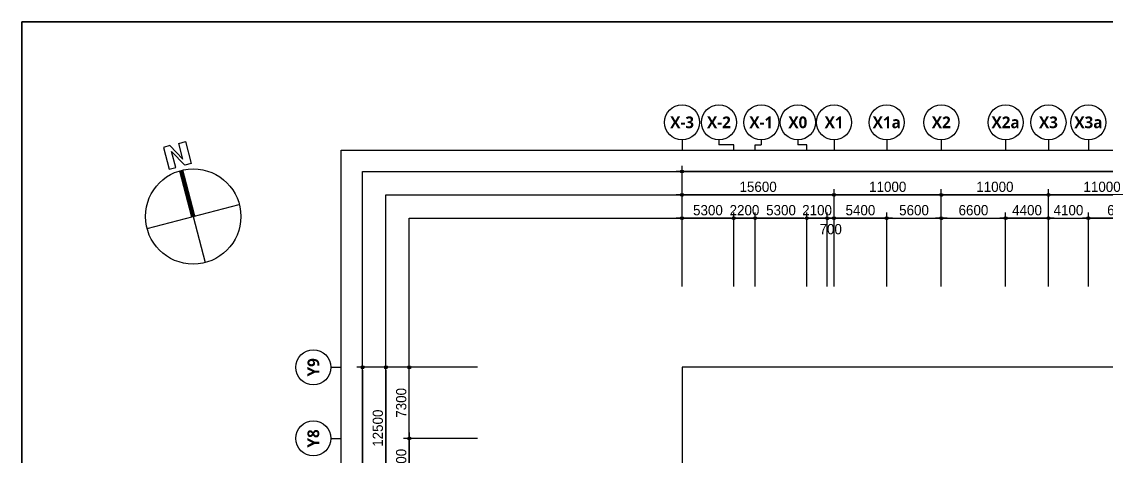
# Model space of a CAD drawing. Header units: millimetres. Extents: x 0 to 252000, y 0 to 178200.
# Drawn here: x 0 to 111317, y 133578 to 178200 of the extents above; entities that cross this region are included whole.
import ezdxf
from ezdxf.enums import TextEntityAlignment as Align

# ---------------------------------------------------------------- set-up
doc = ezdxf.new("R2010")
doc.units = ezdxf.units.MM
doc.header["$LTSCALE"] = 400
doc.header["$MEASUREMENT"] = 0
doc.header["$PDSIZE"] = -10
doc.layers.get('0').update_dxf_attribs({"linetype": 'CONTINUOUS'})
doc.layers.get('Defpoints').update_dxf_attribs({"color": 153, "linetype": 'CONTINUOUS'})
for name, color, linetype in [('A-ANNO-SYMB', 7, 'CONTINUOUS'), ('A-ANNO-TEXT1', 7, 'CONTINUOUS'), ('A-ST-AXIS-BUB', 7, 'CONTINUOUS'), ('A-ST-AXIS-DIM', 7, 'CONTINUOUS'), ('X-SEC-종$0$A-ST-AXIS-BUB', 7, 'CONTINUOUS')]:
    doc.layers.add(name, color=color, linetype=linetype)
doc.layers.add('Defpoint', color=161, linetype='CONTINUOUS', plot=False)
doc.layers.add('면적', color=210, linetype='CONTINUOUS', plot=False)
doc.styles.add('SH_대대리576', font='NanumGothicBold.ttf')
doc.styles.add('송현플러스-돋움체', font='gulim.ttc')
doc.dimstyles.new('SHP 600', dxfattribs={"dimscale": 300, "dimtxt": 3.5, "dimasz": 1, "dimexe": 2, "dimexo": 2, "dimgap": 1, "dimtad": 1, "dimdec": 0, "dimzin": 0, "dimdsep": 46, "dimtxsty": '송현플러스-돋움체', "dimblk": 'DIMDOT', "dimcen": 0.09, "dimclrt": 3, "dimadec": 0, "dimazin": 1, "dimtfac": 1, "dimtdec": 0, "dimtix": 1, "dimtmove": 2, "dimatfit": 0, "dimldrblk": 'DIMDOT', "dimfxl": 1, "dimtolj": 1, "dimtzin": 0, "dimarcsym": 0})

# ---------------------------------------------------------------- blocks, each defined once
blk = doc.blocks.new('G$CBA52A250')
at = {"layer": 'A-ST-AXIS-BUB'}
for p, q in [((1177, 0), (1177, 525)), ((1177, 525), (1800, 525)), ((1800, 1050), (1800, 525))]:
    blk.add_line(p, q, dxfattribs=at)
blk.add_circle((1800, 2850), 1800, dxfattribs=at)
blk = doc.blocks.new('DIMDOT')
at = {"color": 0}
blk.add_line((-2, 0), (2, 0), dxfattribs=at)
for radius in [0.5, 0.25]:
    blk.add_circle((0, 0), radius, dxfattribs=at)
blk = doc.blocks.new('*D1904')
at = {"layer": 'A-ST-AXIS-DIM', "color": 0, "lineweight": -2}
for p, q in [((46782, 142716), (34382, 142716)), ((34982, 142416), (34982, 58216)), ((46782, 57916), (34382, 57916))]:
    blk.add_line(p, q, dxfattribs=at)
at = {"layer": 'Defpoints', "color": 0}
for p in [(47382, 142716), (34982, 57916), (47382, 57916)]:
    blk.add_point(p, dxfattribs=at)
at = {"layer": 'A-ST-AXIS-DIM', "color": 0, "linetype": 'ByBlock', "lineweight": -2, "xscale": 300, "yscale": 300, "zscale": 300}
for p, rotation in [((34982, 142716), 90), ((34982, 57916), 270)]:
    blk.add_blockref('DIMDOT', p, dxfattribs=dict(at, rotation=rotation))
at = {"layer": 'A-ST-AXIS-DIM', "color": 3, "insert": (34156, 100316), "char_height": 1050, "attachment_point": 5, "rotation": 90, "style": '송현플러스-돋움체'}
blk.add_mtext('\\A1;84800', dxfattribs=at)
blk = doc.blocks.new('*D1911')
at = {"layer": 'A-ST-AXIS-DIM', "color": 0, "lineweight": -2}
for p, q in [((46782, 142716), (36782, 142716)), ((37382, 142416), (37382, 130516)), ((46782, 130216), (36782, 130216))]:
    blk.add_line(p, q, dxfattribs=at)
at = {"layer": 'Defpoints', "color": 0}
for p in [(47382, 142716), (37382, 130216), (47382, 130216)]:
    blk.add_point(p, dxfattribs=at)
at = {"layer": 'A-ST-AXIS-DIM', "color": 0, "linetype": 'ByBlock', "lineweight": -2, "xscale": 300, "yscale": 300, "zscale": 300}
for p, rotation in [((37382, 142716), 90), ((37382, 130216), 270)]:
    blk.add_blockref('DIMDOT', p, dxfattribs=dict(at, rotation=rotation))
at = {"layer": 'A-ST-AXIS-DIM', "color": 3, "insert": (36556, 136466), "char_height": 1050, "attachment_point": 5, "rotation": 90, "style": '송현플러스-돋움체'}
blk.add_mtext('\\A1;12500', dxfattribs=at)
blk = doc.blocks.new('*D1912')
at = {"layer": 'A-ST-AXIS-DIM', "color": 0, "lineweight": -2}
for p, q in [((67782, 151016), (67782, 163416)), ((182082, 162816), (68082, 162816)), ((182382, 151016), (182382, 163416))]:
    blk.add_line(p, q, dxfattribs=at)
at = {"layer": 'Defpoints', "color": 0}
for p in [(67782, 162816), (67782, 150416), (182382, 150416)]:
    blk.add_point(p, dxfattribs=at)
at = {"layer": 'A-ST-AXIS-DIM', "color": 0, "linetype": 'ByBlock', "lineweight": -2, "xscale": 300, "yscale": 300, "zscale": 300, "rotation": 180}
blk.add_blockref('DIMDOT', (67782, 162816), dxfattribs=at)
at = {"layer": 'A-ST-AXIS-DIM', "color": 0, "linetype": 'ByBlock', "lineweight": -2, "xscale": 300, "yscale": 300, "zscale": 300}
blk.add_blockref('DIMDOT', (182382, 162816), dxfattribs=at)
at = {"layer": 'A-ST-AXIS-DIM', "color": 3, "insert": (125082, 163642), "char_height": 1050, "attachment_point": 5, "style": '송현플러스-돋움체'}
blk.add_mtext('\\A1;114600', dxfattribs=at)
blk = doc.blocks.new('*D1913')
at = {"layer": 'A-ST-AXIS-DIM', "color": 0, "lineweight": -2}
for p, q in [((83382, 151016), (83382, 161016)), ((94082, 160416), (83682, 160416)), ((94382, 151016), (94382, 161016))]:
    blk.add_line(p, q, dxfattribs=at)
at = {"layer": 'Defpoints', "color": 0}
for p in [(83382, 160416), (83382, 150416), (94382, 150416)]:
    blk.add_point(p, dxfattribs=at)
at = {"layer": 'A-ST-AXIS-DIM', "color": 0, "linetype": 'ByBlock', "lineweight": -2, "xscale": 300, "yscale": 300, "zscale": 300, "rotation": 180}
blk.add_blockref('DIMDOT', (83382, 160416), dxfattribs=at)
at = {"layer": 'A-ST-AXIS-DIM', "color": 0, "linetype": 'ByBlock', "lineweight": -2, "xscale": 300, "yscale": 300, "zscale": 300}
blk.add_blockref('DIMDOT', (94382, 160416), dxfattribs=at)
at = {"layer": 'A-ST-AXIS-DIM', "color": 3, "insert": (88882, 161242), "char_height": 1050, "attachment_point": 5, "style": '송현플러스-돋움체'}
blk.add_mtext('\\A1;11000', dxfattribs=at)
blk = doc.blocks.new('*D1914')
at = {"layer": 'A-ST-AXIS-DIM', "color": 0, "lineweight": -2}
for p, q in [((94382, 151016), (94382, 161016)), ((105082, 160416), (94682, 160416)), ((105382, 151016), (105382, 161016))]:
    blk.add_line(p, q, dxfattribs=at)
at = {"layer": 'Defpoints', "color": 0}
for p in [(94382, 160416), (94382, 150416), (105382, 150416)]:
    blk.add_point(p, dxfattribs=at)
at = {"layer": 'A-ST-AXIS-DIM', "color": 0, "linetype": 'ByBlock', "lineweight": -2, "xscale": 300, "yscale": 300, "zscale": 300, "rotation": 180}
blk.add_blockref('DIMDOT', (94382, 160416), dxfattribs=at)
at = {"layer": 'A-ST-AXIS-DIM', "color": 0, "linetype": 'ByBlock', "lineweight": -2, "xscale": 300, "yscale": 300, "zscale": 300}
blk.add_blockref('DIMDOT', (105382, 160416), dxfattribs=at)
at = {"layer": 'A-ST-AXIS-DIM', "color": 3, "insert": (99882, 161242), "char_height": 1050, "attachment_point": 5, "style": '송현플러스-돋움체'}
blk.add_mtext('\\A1;11000', dxfattribs=at)
blk = doc.blocks.new('*D1915')
at = {"layer": 'A-ST-AXIS-DIM', "color": 0, "lineweight": -2}
for p, q in [((105382, 151016), (105382, 161016)), ((116082, 160416), (105682, 160416)), ((116382, 151016), (116382, 161016))]:
    blk.add_line(p, q, dxfattribs=at)
at = {"layer": 'Defpoints', "color": 0}
for p in [(105382, 160416), (105382, 150416), (116382, 150416)]:
    blk.add_point(p, dxfattribs=at)
at = {"layer": 'A-ST-AXIS-DIM', "color": 0, "linetype": 'ByBlock', "lineweight": -2, "xscale": 300, "yscale": 300, "zscale": 300, "rotation": 180}
blk.add_blockref('DIMDOT', (105382, 160416), dxfattribs=at)
at = {"layer": 'A-ST-AXIS-DIM', "color": 0, "linetype": 'ByBlock', "lineweight": -2, "xscale": 300, "yscale": 300, "zscale": 300}
blk.add_blockref('DIMDOT', (116382, 160416), dxfattribs=at)
at = {"layer": 'A-ST-AXIS-DIM', "color": 3, "insert": (110882, 161242), "char_height": 1050, "attachment_point": 5, "style": '송현플러스-돋움체'}
blk.add_mtext('\\A1;11000', dxfattribs=at)
blk = doc.blocks.new('*D1922')
at = {"layer": 'A-ST-AXIS-DIM', "color": 0, "lineweight": -2}
for p, q in [((67782, 151016), (67782, 161016)), ((83082, 160416), (68082, 160416)), ((83382, 151016), (83382, 161016))]:
    blk.add_line(p, q, dxfattribs=at)
at = {"layer": 'Defpoints', "color": 0}
for p in [(67782, 160416), (67782, 150416), (83382, 150416)]:
    blk.add_point(p, dxfattribs=at)
at = {"layer": 'A-ST-AXIS-DIM', "color": 0, "linetype": 'ByBlock', "lineweight": -2, "xscale": 300, "yscale": 300, "zscale": 300, "rotation": 180}
blk.add_blockref('DIMDOT', (67782, 160416), dxfattribs=at)
at = {"layer": 'A-ST-AXIS-DIM', "color": 0, "linetype": 'ByBlock', "lineweight": -2, "xscale": 300, "yscale": 300, "zscale": 300}
blk.add_blockref('DIMDOT', (83382, 160416), dxfattribs=at)
at = {"layer": 'A-ST-AXIS-DIM', "color": 3, "insert": (75582, 161242), "char_height": 1050, "attachment_point": 5, "style": '송현플러스-돋움체'}
blk.add_mtext('\\A1;15600', dxfattribs=at)
blk = doc.blocks.new('A-ST-AXIS-BUB-1')
at = {"layer": 'A-ST-AXIS-BUB'}
blk.add_line((0, 350), (0, 0), dxfattribs=at)
blk.add_circle((0, 950), 600, dxfattribs=at)
blk = doc.blocks.new('*D1933')
at = {"layer": 'A-ST-AXIS-DIM', "color": 0, "lineweight": -2}
for p, q in [((67782, 151016), (67782, 158616)), ((73082, 151016), (73082, 158616)), ((72782, 158016), (68082, 158016))]:
    blk.add_line(p, q, dxfattribs=at)
at = {"layer": 'Defpoints', "color": 0}
for p in [(67782, 158016), (67782, 150416), (73082, 150416)]:
    blk.add_point(p, dxfattribs=at)
at = {"layer": 'A-ST-AXIS-DIM', "color": 0, "linetype": 'ByBlock', "lineweight": -2, "xscale": 300, "yscale": 300, "zscale": 300, "rotation": 180}
blk.add_blockref('DIMDOT', (67782, 158016), dxfattribs=at)
at = {"layer": 'A-ST-AXIS-DIM', "color": 0, "linetype": 'ByBlock', "lineweight": -2, "xscale": 300, "yscale": 300, "zscale": 300}
blk.add_blockref('DIMDOT', (73082, 158016), dxfattribs=at)
at = {"layer": 'A-ST-AXIS-DIM', "color": 3, "insert": (70432, 158842), "char_height": 1050, "attachment_point": 5, "style": '송현플러스-돋움체'}
blk.add_mtext('\\A1;5300', dxfattribs=at)
blk = doc.blocks.new('*D1934')
at = {"layer": 'A-ST-AXIS-DIM', "color": 0, "lineweight": -2}
for p, q in [((73082, 151016), (73082, 158616)), ((75282, 151016), (75282, 158616)), ((72782, 158016), (72482, 158016)), ((75282, 158016), (73082, 158016)), ((75582, 158016), (75882, 158016))]:
    blk.add_line(p, q, dxfattribs=at)
at = {"layer": 'Defpoints', "color": 0}
for p in [(73082, 158016), (73082, 150416), (75282, 150416)]:
    blk.add_point(p, dxfattribs=at)
at = {"layer": 'A-ST-AXIS-DIM', "color": 0, "linetype": 'ByBlock', "lineweight": -2, "xscale": 300, "yscale": 300, "zscale": 300}
blk.add_blockref('DIMDOT', (73082, 158016), dxfattribs=at)
at = {"layer": 'A-ST-AXIS-DIM', "color": 0, "linetype": 'ByBlock', "lineweight": -2, "xscale": 300, "yscale": 300, "zscale": 300, "rotation": 180}
blk.add_blockref('DIMDOT', (75282, 158016), dxfattribs=at)
at = {"layer": 'A-ST-AXIS-DIM', "color": 3, "insert": (74182, 158842), "char_height": 1050, "attachment_point": 5, "style": '송현플러스-돋움체'}
blk.add_mtext('\\A1;2200', dxfattribs=at)
blk = doc.blocks.new('*D1935')
at = {"layer": 'A-ST-AXIS-DIM', "color": 0, "lineweight": -2}
for p, q in [((80582, 151016), (80582, 158616)), ((82682, 151016), (82682, 158616)), ((80282, 158016), (79982, 158016)), ((82682, 158016), (80582, 158016)), ((82982, 158016), (83282, 158016))]:
    blk.add_line(p, q, dxfattribs=at)
at = {"layer": 'Defpoints', "color": 0}
for p in [(80582, 158016), (80582, 150416), (82682, 150416)]:
    blk.add_point(p, dxfattribs=at)
at = {"layer": 'A-ST-AXIS-DIM', "color": 0, "linetype": 'ByBlock', "lineweight": -2, "xscale": 300, "yscale": 300, "zscale": 300}
blk.add_blockref('DIMDOT', (80582, 158016), dxfattribs=at)
at = {"layer": 'A-ST-AXIS-DIM', "color": 0, "linetype": 'ByBlock', "lineweight": -2, "xscale": 300, "yscale": 300, "zscale": 300, "rotation": 180}
blk.add_blockref('DIMDOT', (82682, 158016), dxfattribs=at)
at = {"layer": 'A-ST-AXIS-DIM', "color": 3, "insert": (81632, 158842), "char_height": 1050, "attachment_point": 5, "style": '송현플러스-돋움체'}
blk.add_mtext('\\A1;2100', dxfattribs=at)
blk = doc.blocks.new('*D1936')
at = {"layer": 'A-ST-AXIS-DIM', "color": 0, "lineweight": -2}
for p, q in [((75282, 151016), (75282, 158616)), ((80582, 151016), (80582, 158616)), ((80282, 158016), (75582, 158016))]:
    blk.add_line(p, q, dxfattribs=at)
at = {"layer": 'Defpoints', "color": 0}
for p in [(75282, 158016), (75282, 150416), (80582, 150416)]:
    blk.add_point(p, dxfattribs=at)
at = {"layer": 'A-ST-AXIS-DIM', "color": 0, "linetype": 'ByBlock', "lineweight": -2, "xscale": 300, "yscale": 300, "zscale": 300, "rotation": 180}
blk.add_blockref('DIMDOT', (75282, 158016), dxfattribs=at)
at = {"layer": 'A-ST-AXIS-DIM', "color": 0, "linetype": 'ByBlock', "lineweight": -2, "xscale": 300, "yscale": 300, "zscale": 300}
blk.add_blockref('DIMDOT', (80582, 158016), dxfattribs=at)
at = {"layer": 'A-ST-AXIS-DIM', "color": 3, "insert": (77932, 158842), "char_height": 1050, "attachment_point": 5, "style": '송현플러스-돋움체'}
blk.add_mtext('\\A1;5300', dxfattribs=at)
blk = doc.blocks.new('A-ST-AXIS-BUB-2')
at = {"layer": 'X-SEC-종$0$A-ST-AXIS-BUB'}
blk.add_line((1800, 1050, -103000), (1800, 525, -103000), dxfattribs=at)
at = {"layer": 'X-SEC-종$0$A-ST-AXIS-BUB', "elevation": -103000}
blk.add_lwpolyline([(3323, 0), (3323, 525), (1800, 525)], dxfattribs=at)
at = {"layer": 'X-SEC-종$0$A-ST-AXIS-BUB'}
blk.add_circle((1800, 2850, -103000), 1800, dxfattribs=at)
blk = doc.blocks.new('G$C1D72D447')
at = {"layer": 'X-SEC-종$0$A-ST-AXIS-BUB'}
blk.add_line((1800, 1050, -103000), (1800, 525, -103000), dxfattribs=at)
at = {"layer": 'X-SEC-종$0$A-ST-AXIS-BUB', "elevation": -103000}
blk.add_lwpolyline([(2723, 0), (2723, 525), (1800, 525)], dxfattribs=at)
at = {"layer": 'X-SEC-종$0$A-ST-AXIS-BUB'}
blk.add_circle((1800, 2850, -103000), 1800, dxfattribs=at)
blk = doc.blocks.new('dr-sy-018-D-M')
at = {"layer": 'A-ANNO-SYMB'}
for p, q in [((-1, 16.4), (-2.5, 16.4)), ((-2.5, 16.4), (-2.5, 11.4)), ((-1, 16.4), (1, 12.8)), ((-1, 15.09), (1.05, 11.4)), ((-1, 11.4), (-1, 15.09)), ((1, 12.8), (1, 16.4)), ((1, 16.4), (2.5, 16.4)), ((2.5, 16.4), (2.5, 11.4)), ((-2.5, 11.4), (-1, 11.4)), ((2.5, 11.4), (1.05, 11.4)), ((-10.5, 0), (10.5, 0)), ((0, 0), (0, -10.5))]:
    blk.add_line(p, q, dxfattribs=at)
at = {"layer": 'A-ANNO-SYMB', "const_width": 1}
blk.add_lwpolyline([(0, 10.5), (0, 0)], dxfattribs=at)
at = {"layer": 'A-ANNO-SYMB'}
blk.add_circle((0, 0), 10.5, dxfattribs=at)
blk = doc.blocks.new('*D1937')
at = {"layer": 'A-ST-AXIS-DIM', "color": 0, "lineweight": -2}
for p, q in [((83382, 151016), (83382, 158616)), ((88782, 151016), (88782, 158616)), ((88482, 158016), (83682, 158016))]:
    blk.add_line(p, q, dxfattribs=at)
at = {"layer": 'Defpoints', "color": 0}
for p in [(83382, 158016), (83382, 150416), (88782, 150416)]:
    blk.add_point(p, dxfattribs=at)
at = {"layer": 'A-ST-AXIS-DIM', "color": 0, "linetype": 'ByBlock', "lineweight": -2, "xscale": 300, "yscale": 300, "zscale": 300, "rotation": 180}
blk.add_blockref('DIMDOT', (83382, 158016), dxfattribs=at)
at = {"layer": 'A-ST-AXIS-DIM', "color": 0, "linetype": 'ByBlock', "lineweight": -2, "xscale": 300, "yscale": 300, "zscale": 300}
blk.add_blockref('DIMDOT', (88782, 158016), dxfattribs=at)
at = {"layer": 'A-ST-AXIS-DIM', "color": 3, "insert": (86082, 158842), "char_height": 1050, "attachment_point": 5, "style": '송현플러스-돋움체'}
blk.add_mtext('\\A1;5400', dxfattribs=at)
blk = doc.blocks.new('*D1938')
at = {"layer": 'A-ST-AXIS-DIM', "color": 0, "lineweight": -2}
for p, q in [((88782, 151016), (88782, 158616)), ((94382, 151016), (94382, 158616)), ((89082, 158016), (94082, 158016))]:
    blk.add_line(p, q, dxfattribs=at)
at = {"layer": 'Defpoints', "color": 0}
for p in [(94382, 158016), (88782, 150416), (94382, 150416)]:
    blk.add_point(p, dxfattribs=at)
at = {"layer": 'A-ST-AXIS-DIM', "color": 0, "linetype": 'ByBlock', "lineweight": -2, "xscale": 300, "yscale": 300, "zscale": 300, "rotation": 180}
blk.add_blockref('DIMDOT', (88782, 158016), dxfattribs=at)
at = {"layer": 'A-ST-AXIS-DIM', "color": 0, "linetype": 'ByBlock', "lineweight": -2, "xscale": 300, "yscale": 300, "zscale": 300}
blk.add_blockref('DIMDOT', (94382, 158016), dxfattribs=at)
at = {"layer": 'A-ST-AXIS-DIM', "color": 3, "insert": (91582, 158842), "char_height": 1050, "attachment_point": 5, "style": '송현플러스-돋움체'}
blk.add_mtext('\\A1;5600', dxfattribs=at)
blk = doc.blocks.new('*D1939')
at = {"layer": 'A-ST-AXIS-DIM', "color": 0, "lineweight": -2}
for p, q in [((94382, 151016), (94382, 158616)), ((100982, 151016), (100982, 158616)), ((94682, 158016), (100682, 158016))]:
    blk.add_line(p, q, dxfattribs=at)
at = {"layer": 'Defpoints', "color": 0}
for p in [(100982, 158016), (94382, 150416), (100982, 150416)]:
    blk.add_point(p, dxfattribs=at)
at = {"layer": 'A-ST-AXIS-DIM', "color": 0, "linetype": 'ByBlock', "lineweight": -2, "xscale": 300, "yscale": 300, "zscale": 300, "rotation": 180}
blk.add_blockref('DIMDOT', (94382, 158016), dxfattribs=at)
at = {"layer": 'A-ST-AXIS-DIM', "color": 0, "linetype": 'ByBlock', "lineweight": -2, "xscale": 300, "yscale": 300, "zscale": 300}
blk.add_blockref('DIMDOT', (100982, 158016), dxfattribs=at)
at = {"layer": 'A-ST-AXIS-DIM', "color": 3, "insert": (97682, 158842), "char_height": 1050, "attachment_point": 5, "style": '송현플러스-돋움체'}
blk.add_mtext('\\A1;6600', dxfattribs=at)
blk = doc.blocks.new('*D1940')
at = {"layer": 'A-ST-AXIS-DIM', "color": 0, "lineweight": -2}
for p, q in [((100982, 151016), (100982, 158616)), ((105382, 151016), (105382, 158616)), ((105082, 158016), (101282, 158016))]:
    blk.add_line(p, q, dxfattribs=at)
at = {"layer": 'Defpoints', "color": 0}
for p in [(100982, 158016), (100982, 150416), (105382, 150416)]:
    blk.add_point(p, dxfattribs=at)
at = {"layer": 'A-ST-AXIS-DIM', "color": 0, "linetype": 'ByBlock', "lineweight": -2, "xscale": 300, "yscale": 300, "zscale": 300, "rotation": 180}
blk.add_blockref('DIMDOT', (100982, 158016), dxfattribs=at)
at = {"layer": 'A-ST-AXIS-DIM', "color": 0, "linetype": 'ByBlock', "lineweight": -2, "xscale": 300, "yscale": 300, "zscale": 300}
blk.add_blockref('DIMDOT', (105382, 158016), dxfattribs=at)
at = {"layer": 'A-ST-AXIS-DIM', "color": 3, "insert": (103182, 158842), "char_height": 1050, "attachment_point": 5, "style": '송현플러스-돋움체'}
blk.add_mtext('\\A1;4400', dxfattribs=at)
blk = doc.blocks.new('*D1941')
at = {"layer": 'A-ST-AXIS-DIM', "color": 0, "lineweight": -2}
for p, q in [((105382, 151016), (105382, 158616)), ((109482, 151016), (109482, 158616)), ((105682, 158016), (109182, 158016))]:
    blk.add_line(p, q, dxfattribs=at)
at = {"layer": 'Defpoints', "color": 0}
for p in [(109482, 158016), (105382, 150416), (109482, 150416)]:
    blk.add_point(p, dxfattribs=at)
at = {"layer": 'A-ST-AXIS-DIM', "color": 0, "linetype": 'ByBlock', "lineweight": -2, "xscale": 300, "yscale": 300, "zscale": 300, "rotation": 180}
blk.add_blockref('DIMDOT', (105382, 158016), dxfattribs=at)
at = {"layer": 'A-ST-AXIS-DIM', "color": 0, "linetype": 'ByBlock', "lineweight": -2, "xscale": 300, "yscale": 300, "zscale": 300}
blk.add_blockref('DIMDOT', (109482, 158016), dxfattribs=at)
at = {"layer": 'A-ST-AXIS-DIM', "color": 3, "insert": (107432, 158842), "char_height": 1050, "attachment_point": 5, "style": '송현플러스-돋움체'}
blk.add_mtext('\\A1;4100', dxfattribs=at)
blk = doc.blocks.new('*D1942')
at = {"layer": 'A-ST-AXIS-DIM', "color": 0, "lineweight": -2}
for p, q in [((109482, 151016), (109482, 158616)), ((116382, 151016), (116382, 158616)), ((116082, 158016), (109782, 158016))]:
    blk.add_line(p, q, dxfattribs=at)
at = {"layer": 'Defpoints', "color": 0}
for p in [(109482, 158016), (109482, 150416), (116382, 150416)]:
    blk.add_point(p, dxfattribs=at)
at = {"layer": 'A-ST-AXIS-DIM', "color": 0, "linetype": 'ByBlock', "lineweight": -2, "xscale": 300, "yscale": 300, "zscale": 300, "rotation": 180}
blk.add_blockref('DIMDOT', (109482, 158016), dxfattribs=at)
at = {"layer": 'A-ST-AXIS-DIM', "color": 0, "linetype": 'ByBlock', "lineweight": -2, "xscale": 300, "yscale": 300, "zscale": 300}
blk.add_blockref('DIMDOT', (116382, 158016), dxfattribs=at)
at = {"layer": 'A-ST-AXIS-DIM', "color": 3, "insert": (112932, 158842), "char_height": 1050, "attachment_point": 5, "style": '송현플러스-돋움체'}
blk.add_mtext('\\A1;6900', dxfattribs=at)
blk = doc.blocks.new('*D1957')
at = {"layer": 'A-ST-AXIS-DIM', "color": 0, "lineweight": -2}
for p, q in [((46782, 135416), (39182, 135416)), ((39782, 135116), (39782, 130516)), ((46782, 130216), (39182, 130216))]:
    blk.add_line(p, q, dxfattribs=at)
at = {"layer": 'Defpoints', "color": 0}
for p in [(47382, 135416), (39782, 130216), (47382, 130216)]:
    blk.add_point(p, dxfattribs=at)
at = {"layer": 'A-ST-AXIS-DIM', "color": 0, "linetype": 'ByBlock', "lineweight": -2, "xscale": 300, "yscale": 300, "zscale": 300}
for p, rotation in [((39782, 135416), 90), ((39782, 130216), 270)]:
    blk.add_blockref('DIMDOT', p, dxfattribs=dict(at, rotation=rotation))
at = {"layer": 'A-ST-AXIS-DIM', "color": 3, "insert": (38956, 132816), "char_height": 1050, "attachment_point": 5, "rotation": 90, "style": '송현플러스-돋움체'}
blk.add_mtext('\\A1;5200', dxfattribs=at)
blk = doc.blocks.new('*D1958')
at = {"layer": 'A-ST-AXIS-DIM', "color": 0, "lineweight": -2}
for p, q in [((46782, 142716), (39182, 142716)), ((39782, 135716), (39782, 142416)), ((46782, 135416), (39182, 135416))]:
    blk.add_line(p, q, dxfattribs=at)
at = {"layer": 'Defpoints', "color": 0}
for p in [(39782, 142716), (47382, 142716), (47382, 135416)]:
    blk.add_point(p, dxfattribs=at)
at = {"layer": 'A-ST-AXIS-DIM', "color": 0, "linetype": 'ByBlock', "lineweight": -2, "xscale": 300, "yscale": 300, "zscale": 300}
for p, rotation in [((39782, 142716), 90), ((39782, 135416), 270)]:
    blk.add_blockref('DIMDOT', p, dxfattribs=dict(at, rotation=rotation))
at = {"layer": 'A-ST-AXIS-DIM', "color": 3, "insert": (38956, 139066), "char_height": 1050, "attachment_point": 5, "rotation": 90, "style": '송현플러스-돋움체'}
blk.add_mtext('\\A1;7300', dxfattribs=at)
blk = doc.blocks.new('*D1959')
at = {"layer": 'A-ST-AXIS-DIM', "color": 0, "lineweight": -2}
for p, q in [((82682, 151016), (82682, 158616)), ((83382, 151016), (83382, 158616)), ((82382, 158016), (82082, 158016)), ((82682, 158016), (83382, 158016)), ((83682, 158016), (83982, 158016))]:
    blk.add_line(p, q, dxfattribs=at)
at = {"layer": 'Defpoints', "color": 0}
for p in [(83382, 158016), (82682, 150416), (83382, 150416)]:
    blk.add_point(p, dxfattribs=at)
at = {"layer": 'A-ST-AXIS-DIM', "color": 0, "linetype": 'ByBlock', "lineweight": -2, "xscale": 300, "yscale": 300, "zscale": 300}
blk.add_blockref('DIMDOT', (82682, 158016), dxfattribs=at)
at = {"layer": 'A-ST-AXIS-DIM', "color": 0, "linetype": 'ByBlock', "lineweight": -2, "xscale": 300, "yscale": 300, "zscale": 300, "rotation": 180}
blk.add_blockref('DIMDOT', (83382, 158016), dxfattribs=at)
at = {"layer": 'A-ST-AXIS-DIM', "color": 3, "insert": (83032, 156892), "char_height": 1050, "attachment_point": 5, "style": '송현플러스-돋움체'}
blk.add_mtext('\\A1;700', dxfattribs=at)
blk = doc.blocks.new('G$C67953E58')
at = {"layer": '면적'}
blk.add_lwpolyline([(95200, 72300), (54600, 72300), (54600, 84800), (48600, 84800), (0, 84800), (0, 46000), (1300, 46000), (1800, 46000), (13000, 46000), (13000, 40100), (15100, 40100), (15100, 48150), (16150, 48150), (16150, 50250), (16150, 56700), (19350, 56700), (19350, 56700), (19350, 57000), (55850, 57000), (55850, 56700), (55850, 56700), (59100, 56700), (59100, 57000), (95200, 57000)], close=True, dxfattribs=at)

msp = doc.modelspace()

# ---------------------------------------------------------------- linework, layer by layer
at = {"layer": 'Defpoint'}
for points in [[(0, 178200), (252000, 178200), (252000, 0), (0, 0)], [(252000, 178200), (0, 178200), (0, 0), (252000, 0)], [(203981.8, 36444.9), (32781.8, 36444.9), (32781.8, 165016.3), (203981.8, 165016.3)], [(201781.8, 38644.9), (34981.8, 38644.9), (34981.8, 162816.3), (201781.8, 162816.3)], [(199381.8, 41044.9), (37381.8, 41044.9), (37381.8, 160416.3), (199381.8, 160416.3)], [(196981.8, 43444.9), (39781.8, 43444.9), (39781.8, 158016.3), (196981.8, 158016.3)]]:
    msp.add_lwpolyline(points, close=True, dxfattribs=at)

# ---------------------------------------------------------------- block references
for name, p in [('G$CBA52A250', (74104.7, 165016.3)), ('G$C67953E58', (67781.8, 57916.3))]:
    msp.add_blockref(name, p)
at = {"xscale": 465.6960000000489, "yscale": 465.6960000000489, "zscale": 465.6960000000489, "rotation": 14.62512501076412}
msp.add_blockref('dr-sy-018-D-M', (17600, 158200), dxfattribs=at)
at = {"layer": 'A-ST-AXIS-BUB', "xscale": 3, "yscale": 3, "zscale": 3}
for p in [(67781.8, 165016.3), (83381.8, 165016.3), (88781.8, 165016.3), (94381.8, 165016.3), (100981.8, 165016.3), (105381.8, 165016.3), (109481.8, 165016.3)]:
    msp.add_blockref('A-ST-AXIS-BUB-1', p, dxfattribs=at)
at = {"layer": 'A-ST-AXIS-BUB'}
for name, p in [('A-ST-AXIS-BUB-2', (69758.9, 165016.3)), ('G$C1D72D447', (77858.9, 165016.3))]:
    msp.add_blockref(name, p, dxfattribs=at)
at = {"layer": 'A-ST-AXIS-BUB', "xscale": 3, "yscale": 3, "zscale": 3, "rotation": 90}
for p in [(32781.8, 142716.3), (32781.8, 135416.3)]:
    msp.add_blockref('A-ST-AXIS-BUB-1', p, dxfattribs=at)

# ---------------------------------------------------------------- texts
at = {"layer": 'A-ANNO-TEXT1', "style": 'SH_대대리576'}
for s, p in [('X-3', (67781.8, 167866.3)), ('X-2', (71558.9, 167866.3)), ('X-1', (75904.7, 167866.3)), ('X0', (79658.9, 167866.3)), ('X1', (83381.8, 167866.3)), ('X1a', (88781.8, 167866.3)), ('X2', (94381.8, 167866.3)), ('X2a', (100981.8, 167866.3)), ('X3', (105381.8, 167866.3)), ('X3a', (109481.8, 167866.3))]:
    msp.add_text(s, height=1200, dxfattribs=at).set_placement(p, align=Align.MIDDLE_CENTER)
for s, p in [('Y9', (29931.8, 142716.3)), ('Y8', (29931.8, 135416.3))]:
    msp.add_text(s, height=1200, rotation=90, dxfattribs=at).set_placement(p, align=Align.MIDDLE_CENTER)

# ---------------------------------------------------------------- dimensions: what is measured, and where the dimension line sits
at = {"layer": 'A-ST-AXIS-DIM'}
for base, p1, p2, picture, middle in [((67781.8, 162816.3), (182381.8, 150416.3), (67781.8, 150416.3), '*D1912', (125081.8, 163642)), ((67781.8, 160416.3), (83381.8, 150416.3), (67781.8, 150416.3), '*D1922', (75581.8, 161242)), ((83381.8, 160416.3), (94381.8, 150416.3), (83381.8, 150416.3), '*D1913', (88881.8, 161242)), ((94381.8, 160416.3), (105381.8, 150416.3), (94381.8, 150416.3), '*D1914', (99881.8, 161242)), ((105381.8, 160416.3), (116381.8, 150416.3), (105381.8, 150416.3), '*D1915', (110881.8, 161242)), ((67781.8, 158016.3), (73081.8, 150416.3), (67781.8, 150416.3), '*D1933', (70431.8, 158842)), ((73081.8, 158016.3), (75281.8, 150416.3), (73081.8, 150416.3), '*D1934', (74181.8, 158842)), ((75281.8, 158016.3), (80581.8, 150416.3), (75281.8, 150416.3), '*D1936', (77931.8, 158842)), ((80581.8, 158016.3), (82681.8, 150416.3), (80581.8, 150416.3), '*D1935', (81631.8, 158842)), ((83381.8, 158016.3), (88781.8, 150416.3), (83381.8, 150416.3), '*D1937', (86081.8, 158842))]:
    dim = msp.add_linear_dim(base=base, p1=p1, p2=p2, dimstyle='SHP 600', dxfattribs=at)
    dim.commit()
    dim.dimension.update_dxf_attribs({"geometry": picture, "text_midpoint": middle})
for base, p1, p2, angle, picture, middle in [((94381.8, 158016.3), (88781.8, 150416.3), (94381.8, 150416.3), 180, '*D1938', (91581.8, 158842)), ((100981.8, 158016.3), (94381.8, 150416.3), (100981.8, 150416.3), 180, '*D1939', (97681.8, 158842)), ((100981.8, 158016.3), (105381.8, 150416.3), (100981.8, 150416.3), 0, '*D1940', (103181.8, 158842)), ((109481.8, 158016.3), (105381.8, 150416.3), (109481.8, 150416.3), 180, '*D1941', (107431.8, 158842)), ((109481.8, 158016.3), (116381.8, 150416.3), (109481.8, 150416.3), 0, '*D1942', (112931.8, 158842)), ((34981.8, 57916.3), (47381.8, 142716.3), (47381.8, 57916.3), 90, '*D1904', (34156.1, 100316.3)), ((37381.8, 130216.3), (47381.8, 142716.3), (47381.8, 130216.3), 90, '*D1911', (36556.1, 136466.3)), ((39781.8, 142716.3), (47381.8, 135416.3), (47381.8, 142716.3), 270, '*D1958', (38956.1, 139066.3)), ((39781.8, 130216.3), (47381.8, 135416.3), (47381.8, 130216.3), 90, '*D1957', (38956.1, 132816.3))]:
    dim = msp.add_linear_dim(base=base, p1=p1, p2=p2, angle=angle, dimstyle='SHP 600', dxfattribs=at)
    dim.commit()
    dim.dimension.update_dxf_attribs({"geometry": picture, "text_midpoint": middle})
dim = msp.add_linear_dim(base=(83381.8, 158016.3), p1=(82681.8, 150416.3), p2=(83381.8, 150416.3), angle=180, dimstyle='SHP 600', dxfattribs=at)
dim.commit()
dim.dimension.update_dxf_attribs({"geometry": '*D1959', "text_midpoint": (83031.8, 156892.1), "dimtype": 160})

doc.saveas('drawing.dxf')
